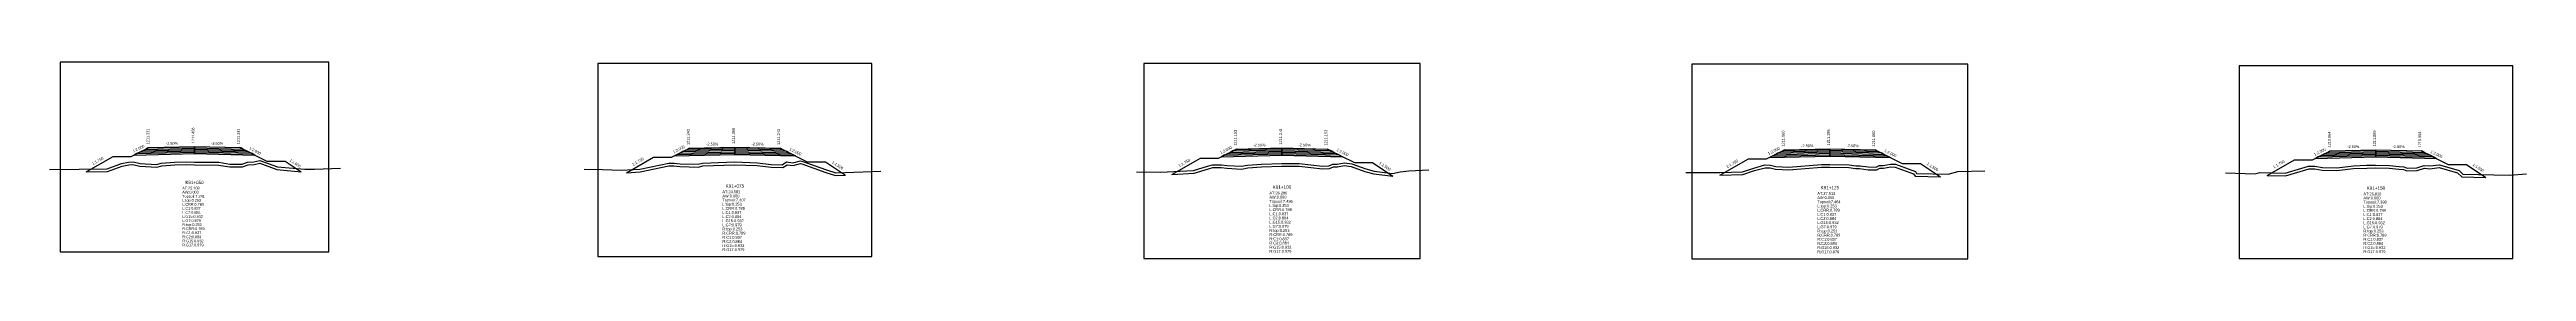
# Model space of a CAD drawing. Extents: x -7 to 78429, y 1189 to 1262.
# Drawn here: x 13204.3 to 13478, y 1199 to 1220.8 of the extents above; entities that cross this region are included whole.
import ezdxf
from ezdxf.enums import TextEntityAlignment as Align

# ---------------------------------------------------------------- set-up
doc = ezdxf.new("R2010")
doc.units = 0

msp = doc.modelspace()

# ---------------------------------------------------------------- linework, layer by layer
at = {"layer": 'A4_BORDER', "color": 7}
for points in [[(13205.491, 1199.778), (13235.191, 1199.778), (13235.191, 1220.778), (13205.491, 1220.778), (13205.491, 1199.778)], [(13264.911, 1199.234), (13295.183, 1199.234), (13295.183, 1220.639), (13264.911, 1220.639), (13264.911, 1199.234)], [(13325.23, 1199.043), (13355.768, 1199.043), (13355.768, 1220.635), (13325.23, 1220.635), (13325.23, 1199.043)], [(13385.798, 1199), (13416.277, 1199), (13416.277, 1220.55), (13385.798, 1220.55), (13385.798, 1199)], [(13446.256, 1199.013), (13476.488, 1199.013), (13476.488, 1220.389), (13446.256, 1220.389), (13446.256, 1199.013)]]:
    msp.add_lwpolyline(points, dxfattribs=at)
at = {"layer": 'CLEAR_GROUND', "color": 8}
for points in [[(13208.362, 1208.628), (13210.733, 1208.664), (13212.357, 1209.251), (13213.078, 1209.419), (13213.545, 1209.446), (13214.302, 1209.25), (13216.181, 1209.157), (13216.723, 1209.283), (13218.167, 1209.413), (13219.466, 1209.453), (13220.33, 1209.419), (13222.998, 1209.389), (13224.236, 1209.2), (13225.653, 1209.193), (13226.261, 1209.417), (13226.926, 1209.432), (13227.551, 1209.584), (13229.442, 1208.883), (13232.115, 1208.649)], [(13268.062, 1208.537), (13269.582, 1208.618), (13272.764, 1209.31), (13273.308, 1209.301), (13273.984, 1209.215), (13276.032, 1209.164), (13276.507, 1209.289), (13280.022, 1209.424), (13282.511, 1209.348), (13284.042, 1209.14), (13285.352, 1209.104), (13285.837, 1209.416), (13286.478, 1209.342), (13287.288, 1209.553), (13287.465, 1209.508), (13290.087, 1208.562), (13291.18, 1208.208), (13292.28, 1208.254)], [(13328.334, 1208.345), (13330.78, 1208.468), (13332.368, 1208.978), (13332.868, 1209.106), (13333.788, 1209.125), (13334.407, 1209.028), (13336.038, 1208.942), (13336.731, 1209.061), (13338.248, 1209.185), (13340.491, 1209.269), (13342.395, 1209.26), (13344.971, 1208.975), (13345.759, 1208.988), (13346.192, 1209.191), (13346.642, 1209.189), (13347.425, 1209.326), (13348.159, 1209.218), (13349.661, 1208.678), (13350.643, 1208.407), (13352.734, 1208.135), (13352.765, 1208.143)], [(13388.872, 1208.251), (13388.883, 1208.251), (13391.439, 1208.321), (13392.716, 1208.767), (13393.889, 1209.092), (13394.451, 1209.084), (13395.031, 1208.935), (13396.489, 1208.846), (13400.11, 1209.137), (13401.034, 1209.142), (13403.138, 1209.121), (13403.878, 1209), (13404.328, 1209.007), (13405.258, 1208.869), (13406.231, 1208.859), (13406.553, 1209.025), (13406.948, 1209.043), (13407.77, 1209.17), (13408.248, 1209.165), (13410.284, 1208.406), (13410.448, 1208.146), (13413.255, 1208.082)], [(13449.351, 1208.238), (13451.369, 1208.201), (13453.981, 1208.957), (13454.61, 1208.954), (13455.446, 1208.824), (13457.069, 1208.787), (13458.912, 1208.989), (13460.354, 1209.054), (13461.343, 1209.059), (13462.854, 1209.052), (13463.923, 1208.912), (13464.415, 1208.877), (13464.789, 1208.752), (13465.941, 1208.788), (13466.728, 1209.034), (13467.321, 1208.981), (13468.371, 1209.112), (13470.399, 1208.522), (13470.861, 1208.07), (13473.536, 1208.021)]]:
    msp.add_lwpolyline(points, dxfattribs=at)
at = {"layer": 'DESIGN_ROAD_TRIMMED', "color": 1}
for points in [[(13208.362, 1208.628), (13211.341, 1210.331), (13213.341, 1210.331), (13215.341, 1211.331), (13215.341, 1211.331), (13215.236, 1211.278), (13215.236, 1211.278), (13214.92, 1211.12), (13214.92, 1211.12), (13214.605, 1210.963), (13214.605, 1210.963), (13214.289, 1210.805), (13214.289, 1210.805), (13213.973, 1210.647), (13213.973, 1210.647), (13213.657, 1210.489), (13220.341, 1210.656), (13220.341, 1210.806), (13220.341, 1210.806), (13220.341, 1210.956), (13220.341, 1210.956), (13220.341, 1211.106), (13220.341, 1211.106), (13220.341, 1211.256), (13220.341, 1211.256), (13220.341, 1211.406), (13220.341, 1211.406), (13220.341, 1211.456), (13220.341, 1211.456), (13220.341, 1211.456), (13220.341, 1211.456), (13220.341, 1211.456), (13220.341, 1211.406), (13220.341, 1211.406), (13220.341, 1211.256), (13220.341, 1211.256), (13220.341, 1211.106), (13220.341, 1211.106), (13220.341, 1210.956), (13220.341, 1210.956), (13220.341, 1210.806), (13220.341, 1210.806), (13220.341, 1210.656), (13227.026, 1210.489), (13226.71, 1210.647), (13226.71, 1210.647), (13226.394, 1210.805), (13226.394, 1210.805), (13226.078, 1210.963), (13226.078, 1210.963), (13225.762, 1211.12), (13225.762, 1211.12), (13225.447, 1211.278), (13225.447, 1211.278), (13225.341, 1211.331), (13225.341, 1211.331), (13228.341, 1209.831), (13230.341, 1209.831), (13232.115, 1208.649)], [(13268.062, 1208.537), (13271.047, 1210.243), (13273.047, 1210.243), (13275.047, 1211.243), (13275.047, 1211.243), (13274.942, 1211.19), (13274.942, 1211.19), (13274.626, 1211.032), (13274.626, 1211.032), (13274.31, 1210.875), (13274.31, 1210.875), (13273.994, 1210.717), (13273.994, 1210.717), (13273.679, 1210.559), (13273.679, 1210.559), (13273.363, 1210.401), (13280.047, 1210.568), (13280.047, 1210.718), (13280.047, 1210.718), (13280.047, 1210.868), (13280.047, 1210.868), (13280.047, 1211.018), (13280.047, 1211.018), (13280.047, 1211.168), (13280.047, 1211.168), (13280.047, 1211.318), (13280.047, 1211.318), (13280.047, 1211.368), (13280.047, 1211.368), (13280.047, 1211.368), (13280.047, 1211.368), (13280.047, 1211.368), (13280.047, 1211.318), (13280.047, 1211.318), (13280.047, 1211.168), (13280.047, 1211.168), (13280.047, 1211.018), (13280.047, 1211.018), (13280.047, 1210.868), (13280.047, 1210.868), (13280.047, 1210.718), (13280.047, 1210.718), (13280.047, 1210.568), (13286.731, 1210.401), (13286.415, 1210.559), (13286.415, 1210.559), (13286.1, 1210.717), (13286.1, 1210.717), (13285.784, 1210.875), (13285.784, 1210.875), (13285.468, 1211.032), (13285.468, 1211.032), (13285.152, 1211.19), (13285.152, 1211.19), (13285.047, 1211.243), (13285.047, 1211.243), (13288.047, 1209.743), (13290.047, 1209.743), (13292.28, 1208.254)], [(13328.334, 1208.345), (13331.499, 1210.153), (13333.499, 1210.153), (13335.499, 1211.153), (13335.499, 1211.153), (13335.394, 1211.1), (13335.394, 1211.1), (13335.078, 1210.942), (13335.078, 1210.942), (13334.762, 1210.785), (13334.762, 1210.785), (13334.446, 1210.627), (13334.446, 1210.627), (13334.131, 1210.469), (13334.131, 1210.469), (13333.815, 1210.311), (13340.499, 1210.478), (13340.499, 1210.628), (13340.499, 1210.628), (13340.499, 1210.778), (13340.499, 1210.778), (13340.499, 1210.928), (13340.499, 1210.928), (13340.499, 1211.078), (13340.499, 1211.078), (13340.499, 1211.228), (13340.499, 1211.228), (13340.499, 1211.278), (13340.499, 1211.278), (13340.499, 1211.278), (13340.499, 1211.278), (13340.499, 1211.278), (13340.499, 1211.228), (13340.499, 1211.228), (13340.499, 1211.078), (13340.499, 1211.078), (13340.499, 1210.928), (13340.499, 1210.928), (13340.499, 1210.778), (13340.499, 1210.778), (13340.499, 1210.628), (13340.499, 1210.628), (13340.499, 1210.478), (13347.183, 1210.311), (13346.867, 1210.469), (13346.867, 1210.469), (13346.552, 1210.627), (13346.552, 1210.627), (13346.236, 1210.785), (13346.236, 1210.785), (13345.92, 1210.942), (13345.92, 1210.942), (13345.604, 1211.1), (13345.604, 1211.1), (13345.499, 1211.153), (13345.499, 1211.153), (13348.499, 1209.653), (13350.499, 1209.653), (13352.765, 1208.143)], [(13388.872, 1208.251), (13392.038, 1210.06), (13394.038, 1210.06), (13396.038, 1211.06), (13396.038, 1211.06), (13395.933, 1211.007), (13395.933, 1211.007), (13395.617, 1210.849), (13395.617, 1210.849), (13395.301, 1210.692), (13395.301, 1210.692), (13394.985, 1210.534), (13394.985, 1210.534), (13394.669, 1210.376), (13394.669, 1210.376), (13394.354, 1210.218), (13401.038, 1210.385), (13401.038, 1210.535), (13401.038, 1210.535), (13401.038, 1210.685), (13401.038, 1210.685), (13401.038, 1210.835), (13401.038, 1210.835), (13401.038, 1210.985), (13401.038, 1210.985), (13401.038, 1211.135), (13401.038, 1211.135), (13401.038, 1211.185), (13401.038, 1211.185), (13401.038, 1211.185), (13401.038, 1211.185), (13401.038, 1211.185), (13401.038, 1211.135), (13401.038, 1211.135), (13401.038, 1210.985), (13401.038, 1210.985), (13401.038, 1210.835), (13401.038, 1210.835), (13401.038, 1210.685), (13401.038, 1210.685), (13401.038, 1210.535), (13401.038, 1210.535), (13401.038, 1210.385), (13407.722, 1210.218), (13407.406, 1210.376), (13407.406, 1210.376), (13407.09, 1210.534), (13407.09, 1210.534), (13406.775, 1210.692), (13406.775, 1210.692), (13406.459, 1210.849), (13406.459, 1210.849), (13406.143, 1211.007), (13406.143, 1211.007), (13406.038, 1211.06), (13406.038, 1211.06), (13409.038, 1209.56), (13411.038, 1209.56), (13413.255, 1208.082)], [(13449.351, 1208.238), (13452.372, 1209.964), (13454.372, 1209.964), (13456.372, 1210.964), (13456.372, 1210.964), (13456.267, 1210.911), (13456.267, 1210.911), (13455.951, 1210.753), (13455.951, 1210.753), (13455.635, 1210.596), (13455.635, 1210.596), (13455.319, 1210.438), (13455.319, 1210.438), (13455.004, 1210.28), (13455.004, 1210.28), (13454.688, 1210.122), (13461.372, 1210.289), (13461.372, 1210.439), (13461.372, 1210.439), (13461.372, 1210.589), (13461.372, 1210.589), (13461.372, 1210.739), (13461.372, 1210.739), (13461.372, 1210.889), (13461.372, 1210.889), (13461.372, 1211.039), (13461.372, 1211.039), (13461.372, 1211.089), (13461.372, 1211.089), (13461.372, 1211.089), (13461.372, 1211.089), (13461.372, 1211.089), (13461.372, 1211.039), (13461.372, 1211.039), (13461.372, 1210.889), (13461.372, 1210.889), (13461.372, 1210.739), (13461.372, 1210.739), (13461.372, 1210.589), (13461.372, 1210.589), (13461.372, 1210.439), (13461.372, 1210.439), (13461.372, 1210.289), (13468.056, 1210.122), (13467.74, 1210.28), (13467.74, 1210.28), (13467.425, 1210.438), (13467.425, 1210.438), (13467.109, 1210.596), (13467.109, 1210.596), (13466.793, 1210.753), (13466.793, 1210.753), (13466.477, 1210.911), (13466.477, 1210.911), (13466.372, 1210.964), (13466.372, 1210.964), (13469.372, 1209.464), (13471.372, 1209.464), (13473.536, 1208.021)]]:
    msp.add_lwpolyline(points, dxfattribs=at)
at = {"layer": 'FINISHED_ROAD', "color": 2}
for points in [[(13211.341, 1210.331), (13213.341, 1210.331), (13215.341, 1211.331), (13215.341, 1211.331), (13220.341, 1211.456), (13225.341, 1211.331), (13225.341, 1211.331), (13228.341, 1209.831), (13230.341, 1209.831)], [(13271.047, 1210.243), (13273.047, 1210.243), (13275.047, 1211.243), (13275.047, 1211.243), (13280.047, 1211.368), (13285.047, 1211.243), (13285.047, 1211.243), (13288.047, 1209.743), (13290.047, 1209.743)], [(13331.499, 1210.153), (13333.499, 1210.153), (13335.499, 1211.153), (13335.499, 1211.153), (13340.499, 1211.278), (13345.499, 1211.153), (13345.499, 1211.153), (13348.499, 1209.653), (13350.499, 1209.653)], [(13392.038, 1210.06), (13394.038, 1210.06), (13396.038, 1211.06), (13396.038, 1211.06), (13401.038, 1211.185), (13406.038, 1211.06), (13406.038, 1211.06), (13409.038, 1209.56), (13411.038, 1209.56)], [(13452.372, 1209.964), (13454.372, 1209.964), (13456.372, 1210.964), (13456.372, 1210.964), (13461.372, 1211.089), (13466.372, 1210.964), (13466.372, 1210.964), (13469.372, 1209.464), (13471.372, 1209.464)]]:
    msp.add_lwpolyline(points, dxfattribs=at)
at = {"layer": 'LAYER_0', "color": 4}
for points in [[(13215.341, 1211.331), (13215.236, 1211.278), (13220.341, 1211.406), (13220.341, 1211.456)], [(13275.047, 1211.243), (13274.942, 1211.19), (13280.047, 1211.318), (13280.047, 1211.368)], [(13335.499, 1211.153), (13335.394, 1211.1), (13340.499, 1211.228), (13340.499, 1211.278)], [(13396.038, 1211.06), (13395.933, 1211.007), (13401.038, 1211.135), (13401.038, 1211.185)], [(13456.372, 1210.964), (13456.267, 1210.911), (13461.372, 1211.039), (13461.372, 1211.089)]]:
    msp.add_lwpolyline(points, dxfattribs=at)
at = {"layer": 'LAYER_1', "color": 4}
for points in [[(13215.236, 1211.278), (13214.92, 1211.12), (13220.341, 1211.256), (13220.341, 1211.406)], [(13274.942, 1211.19), (13274.626, 1211.032), (13280.047, 1211.168), (13280.047, 1211.318)], [(13335.394, 1211.1), (13335.078, 1210.942), (13340.499, 1211.078), (13340.499, 1211.228)], [(13395.933, 1211.007), (13395.617, 1210.849), (13401.038, 1210.985), (13401.038, 1211.135)], [(13456.267, 1210.911), (13455.951, 1210.753), (13461.372, 1210.889), (13461.372, 1211.039)]]:
    msp.add_lwpolyline(points, dxfattribs=at)
at = {"layer": 'LAYER_10', "color": 6}
for points in [[(13226.394, 1210.805), (13226.71, 1210.647), (13220.341, 1210.806), (13220.341, 1210.956)], [(13286.1, 1210.717), (13286.415, 1210.559), (13280.047, 1210.718), (13280.047, 1210.868)], [(13346.552, 1210.627), (13346.867, 1210.469), (13340.499, 1210.628), (13340.499, 1210.778)], [(13407.09, 1210.534), (13407.406, 1210.376), (13401.038, 1210.535), (13401.038, 1210.685)], [(13467.425, 1210.438), (13467.74, 1210.28), (13461.372, 1210.439), (13461.372, 1210.589)]]:
    msp.add_lwpolyline(points, dxfattribs=at)
at = {"layer": 'LAYER_11', "color": 6}
for points in [[(13226.71, 1210.647), (13227.026, 1210.489), (13220.341, 1210.656), (13220.341, 1210.806)], [(13286.415, 1210.559), (13286.731, 1210.401), (13280.047, 1210.568), (13280.047, 1210.718)], [(13346.867, 1210.469), (13347.183, 1210.311), (13340.499, 1210.478), (13340.499, 1210.628)], [(13407.406, 1210.376), (13407.722, 1210.218), (13401.038, 1210.385), (13401.038, 1210.535)], [(13467.74, 1210.28), (13468.056, 1210.122), (13461.372, 1210.289), (13461.372, 1210.439)]]:
    msp.add_lwpolyline(points, dxfattribs=at)
at = {"layer": 'LAYER_2', "color": 4}
for points in [[(13214.92, 1211.12), (13214.605, 1210.963), (13220.341, 1211.106), (13220.341, 1211.256)], [(13274.626, 1211.032), (13274.31, 1210.875), (13280.047, 1211.018), (13280.047, 1211.168)], [(13335.078, 1210.942), (13334.762, 1210.785), (13340.499, 1210.928), (13340.499, 1211.078)], [(13395.617, 1210.849), (13395.301, 1210.692), (13401.038, 1210.835), (13401.038, 1210.985)], [(13455.951, 1210.753), (13455.635, 1210.596), (13461.372, 1210.739), (13461.372, 1210.889)]]:
    msp.add_lwpolyline(points, dxfattribs=at)
at = {"layer": 'LAYER_3', "color": 4}
for points in [[(13214.605, 1210.963), (13214.289, 1210.805), (13220.341, 1210.956), (13220.341, 1211.106)], [(13274.31, 1210.875), (13273.994, 1210.717), (13280.047, 1210.868), (13280.047, 1211.018)], [(13334.762, 1210.785), (13334.446, 1210.627), (13340.499, 1210.778), (13340.499, 1210.928)], [(13395.301, 1210.692), (13394.985, 1210.534), (13401.038, 1210.685), (13401.038, 1210.835)], [(13455.635, 1210.596), (13455.319, 1210.438), (13461.372, 1210.589), (13461.372, 1210.739)]]:
    msp.add_lwpolyline(points, dxfattribs=at)
at = {"layer": 'LAYER_4', "color": 4}
for points in [[(13214.289, 1210.805), (13213.973, 1210.647), (13220.341, 1210.806), (13220.341, 1210.956)], [(13273.994, 1210.717), (13273.679, 1210.559), (13280.047, 1210.718), (13280.047, 1210.868)], [(13334.446, 1210.627), (13334.131, 1210.469), (13340.499, 1210.628), (13340.499, 1210.778)], [(13394.985, 1210.534), (13394.669, 1210.376), (13401.038, 1210.535), (13401.038, 1210.685)], [(13455.319, 1210.438), (13455.004, 1210.28), (13461.372, 1210.439), (13461.372, 1210.589)]]:
    msp.add_lwpolyline(points, dxfattribs=at)
at = {"layer": 'LAYER_5', "color": 4}
for points in [[(13213.973, 1210.647), (13213.657, 1210.489), (13220.341, 1210.656), (13220.341, 1210.806)], [(13273.679, 1210.559), (13273.363, 1210.401), (13280.047, 1210.568), (13280.047, 1210.718)], [(13334.131, 1210.469), (13333.815, 1210.311), (13340.499, 1210.478), (13340.499, 1210.628)], [(13394.669, 1210.376), (13394.354, 1210.218), (13401.038, 1210.385), (13401.038, 1210.535)], [(13455.004, 1210.28), (13454.688, 1210.122), (13461.372, 1210.289), (13461.372, 1210.439)]]:
    msp.add_lwpolyline(points, dxfattribs=at)
at = {"layer": 'LAYER_6', "color": 6}
for points in [[(13225.341, 1211.331), (13225.447, 1211.278), (13220.341, 1211.406), (13220.341, 1211.456)], [(13285.047, 1211.243), (13285.152, 1211.19), (13280.047, 1211.318), (13280.047, 1211.368)], [(13345.499, 1211.153), (13345.604, 1211.1), (13340.499, 1211.228), (13340.499, 1211.278)], [(13406.038, 1211.06), (13406.143, 1211.007), (13401.038, 1211.135), (13401.038, 1211.185)], [(13466.372, 1210.964), (13466.477, 1210.911), (13461.372, 1211.039), (13461.372, 1211.089)]]:
    msp.add_lwpolyline(points, dxfattribs=at)
at = {"layer": 'LAYER_7', "color": 6}
for points in [[(13225.447, 1211.278), (13225.762, 1211.12), (13220.341, 1211.256), (13220.341, 1211.406)], [(13285.152, 1211.19), (13285.468, 1211.032), (13280.047, 1211.168), (13280.047, 1211.318)], [(13345.604, 1211.1), (13345.92, 1210.942), (13340.499, 1211.078), (13340.499, 1211.228)], [(13406.143, 1211.007), (13406.459, 1210.849), (13401.038, 1210.985), (13401.038, 1211.135)], [(13466.477, 1210.911), (13466.793, 1210.753), (13461.372, 1210.889), (13461.372, 1211.039)]]:
    msp.add_lwpolyline(points, dxfattribs=at)
at = {"layer": 'LAYER_8', "color": 6}
for points in [[(13225.762, 1211.12), (13226.078, 1210.963), (13220.341, 1211.106), (13220.341, 1211.256)], [(13285.468, 1211.032), (13285.784, 1210.875), (13280.047, 1211.018), (13280.047, 1211.168)], [(13345.92, 1210.942), (13346.236, 1210.785), (13340.499, 1210.928), (13340.499, 1211.078)], [(13406.459, 1210.849), (13406.775, 1210.692), (13401.038, 1210.835), (13401.038, 1210.985)], [(13466.793, 1210.753), (13467.109, 1210.596), (13461.372, 1210.739), (13461.372, 1210.889)]]:
    msp.add_lwpolyline(points, dxfattribs=at)
at = {"layer": 'LAYER_9', "color": 6}
for points in [[(13226.078, 1210.963), (13226.394, 1210.805), (13220.341, 1210.956), (13220.341, 1211.106)], [(13285.784, 1210.875), (13286.1, 1210.717), (13280.047, 1210.868), (13280.047, 1211.018)], [(13346.236, 1210.785), (13346.552, 1210.627), (13340.499, 1210.778), (13340.499, 1210.928)], [(13406.775, 1210.692), (13407.09, 1210.534), (13401.038, 1210.685), (13401.038, 1210.835)], [(13467.109, 1210.596), (13467.425, 1210.438), (13461.372, 1210.589), (13461.372, 1210.739)]]:
    msp.add_lwpolyline(points, dxfattribs=at)
at = {"layer": 'NATURAL_GROUND', "color": 3}
for points in [[(13204.324, 1208.895), (13207.604, 1208.917), (13210.678, 1208.963), (13212.271, 1209.539), (13213.035, 1209.717), (13213.574, 1209.748), (13214.347, 1209.548), (13216.154, 1209.459), (13216.675, 1209.58), (13218.149, 1209.713), (13219.467, 1209.753), (13220.337, 1209.719), (13223.022, 1209.689), (13224.259, 1209.5), (13225.6, 1209.493), (13226.204, 1209.716), (13226.886, 1209.731), (13227.569, 1209.897), (13229.508, 1209.178), (13232.526, 1208.914), (13233.591, 1208.939), (13236.463, 1209.029)], [(13263.395, 1208.939), (13265.432, 1208.902), (13267.467, 1208.806), (13269.542, 1208.916), (13272.734, 1209.611), (13273.33, 1209.601), (13274.007, 1209.515), (13275.997, 1209.465), (13276.462, 1209.588), (13280.021, 1209.724), (13282.536, 1209.647), (13284.066, 1209.439), (13285.268, 1209.406), (13285.765, 1209.726), (13286.457, 1209.646), (13287.287, 1209.863), (13287.553, 1209.795), (13290.184, 1208.846), (13291.221, 1208.51), (13296.174, 1208.719)], [(13324.408, 1208.647), (13327.07, 1208.581), (13330.726, 1208.766), (13332.285, 1209.266), (13332.827, 1209.405), (13333.808, 1209.425), (13334.438, 1209.327), (13336.02, 1209.243), (13336.693, 1209.359), (13338.23, 1209.485), (13340.486, 1209.569), (13342.412, 1209.56), (13344.985, 1209.275), (13345.69, 1209.287), (13346.126, 1209.491), (13346.616, 1209.489), (13347.421, 1209.63), (13348.232, 1209.51), (13349.752, 1208.964), (13350.702, 1208.702), (13352.717, 1208.44), (13353.56, 1208.649), (13354.524, 1208.743), (13356.718, 1208.854)], [(13385.137, 1208.572), (13388.88, 1208.551), (13391.384, 1208.62), (13392.627, 1209.053), (13393.851, 1209.393), (13394.491, 1209.383), (13395.078, 1209.233), (13396.486, 1209.147), (13400.097, 1209.437), (13401.035, 1209.442), (13403.164, 1209.421), (13403.9, 1209.3), (13404.348, 1209.307), (13405.282, 1209.169), (13406.16, 1209.16), (13406.474, 1209.322), (13406.919, 1209.342), (13407.749, 1209.47), (13408.304, 1209.465), (13410.484, 1208.652), (13410.616, 1208.442), (13414.127, 1208.362), (13415.182, 1208.668), (13418.179, 1208.746)], [(13444.761, 1208.529), (13448.03, 1208.426), (13448.56, 1208.552), (13451.329, 1208.502), (13453.939, 1209.257), (13454.634, 1209.254), (13455.473, 1209.123), (13457.056, 1209.087), (13458.889, 1209.288), (13460.347, 1209.354), (13461.343, 1209.359), (13462.874, 1209.352), (13463.953, 1209.211), (13464.474, 1209.174), (13464.833, 1209.054), (13465.891, 1209.087), (13466.695, 1209.338), (13467.316, 1209.283), (13468.395, 1209.417), (13470.555, 1208.789), (13470.986, 1208.368), (13476.138, 1208.274), (13478.008, 1208.414)]]:
    msp.add_lwpolyline(points, dxfattribs=at)
at = {"layer": 'STRUCTURE_LEFT', "color": 4}
for points in [[(13215.341, 1211.331), (13215.236, 1211.278), (13215.236, 1211.278), (13214.92, 1211.12), (13214.92, 1211.12), (13214.605, 1210.963), (13214.605, 1210.963), (13214.289, 1210.805), (13214.289, 1210.805), (13213.973, 1210.647), (13213.973, 1210.647), (13213.657, 1210.489), (13220.341, 1210.656), (13220.341, 1210.806), (13220.341, 1210.806), (13220.341, 1210.956), (13220.341, 1210.956), (13220.341, 1211.106), (13220.341, 1211.106), (13220.341, 1211.256), (13220.341, 1211.256), (13220.341, 1211.406), (13220.341, 1211.406), (13220.341, 1211.456), (13220.341, 1211.456)], [(13275.047, 1211.243), (13274.942, 1211.19), (13274.942, 1211.19), (13274.626, 1211.032), (13274.626, 1211.032), (13274.31, 1210.875), (13274.31, 1210.875), (13273.994, 1210.717), (13273.994, 1210.717), (13273.679, 1210.559), (13273.679, 1210.559), (13273.363, 1210.401), (13280.047, 1210.568), (13280.047, 1210.718), (13280.047, 1210.718), (13280.047, 1210.868), (13280.047, 1210.868), (13280.047, 1211.018), (13280.047, 1211.018), (13280.047, 1211.168), (13280.047, 1211.168), (13280.047, 1211.318), (13280.047, 1211.318), (13280.047, 1211.368), (13280.047, 1211.368)], [(13335.499, 1211.153), (13335.394, 1211.1), (13335.394, 1211.1), (13335.078, 1210.942), (13335.078, 1210.942), (13334.762, 1210.785), (13334.762, 1210.785), (13334.446, 1210.627), (13334.446, 1210.627), (13334.131, 1210.469), (13334.131, 1210.469), (13333.815, 1210.311), (13340.499, 1210.478), (13340.499, 1210.628), (13340.499, 1210.628), (13340.499, 1210.778), (13340.499, 1210.778), (13340.499, 1210.928), (13340.499, 1210.928), (13340.499, 1211.078), (13340.499, 1211.078), (13340.499, 1211.228), (13340.499, 1211.228), (13340.499, 1211.278), (13340.499, 1211.278)], [(13396.038, 1211.06), (13395.933, 1211.007), (13395.933, 1211.007), (13395.617, 1210.849), (13395.617, 1210.849), (13395.301, 1210.692), (13395.301, 1210.692), (13394.985, 1210.534), (13394.985, 1210.534), (13394.669, 1210.376), (13394.669, 1210.376), (13394.354, 1210.218), (13401.038, 1210.385), (13401.038, 1210.535), (13401.038, 1210.535), (13401.038, 1210.685), (13401.038, 1210.685), (13401.038, 1210.835), (13401.038, 1210.835), (13401.038, 1210.985), (13401.038, 1210.985), (13401.038, 1211.135), (13401.038, 1211.135), (13401.038, 1211.185), (13401.038, 1211.185)], [(13456.372, 1210.964), (13456.267, 1210.911), (13456.267, 1210.911), (13455.951, 1210.753), (13455.951, 1210.753), (13455.635, 1210.596), (13455.635, 1210.596), (13455.319, 1210.438), (13455.319, 1210.438), (13455.004, 1210.28), (13455.004, 1210.28), (13454.688, 1210.122), (13461.372, 1210.289), (13461.372, 1210.439), (13461.372, 1210.439), (13461.372, 1210.589), (13461.372, 1210.589), (13461.372, 1210.739), (13461.372, 1210.739), (13461.372, 1210.889), (13461.372, 1210.889), (13461.372, 1211.039), (13461.372, 1211.039), (13461.372, 1211.089), (13461.372, 1211.089)]]:
    msp.add_lwpolyline(points, dxfattribs=at)
at = {"layer": 'STRUCTURE_RIGHT', "color": 6}
for points in [[(13220.341, 1211.456), (13220.341, 1211.456), (13220.341, 1211.406), (13220.341, 1211.406), (13220.341, 1211.256), (13220.341, 1211.256), (13220.341, 1211.106), (13220.341, 1211.106), (13220.341, 1210.956), (13220.341, 1210.956), (13220.341, 1210.806), (13220.341, 1210.806), (13220.341, 1210.656), (13227.026, 1210.489), (13226.71, 1210.647), (13226.71, 1210.647), (13226.394, 1210.805), (13226.394, 1210.805), (13226.078, 1210.963), (13226.078, 1210.963), (13225.762, 1211.12), (13225.762, 1211.12), (13225.447, 1211.278), (13225.447, 1211.278), (13225.341, 1211.331)], [(13280.047, 1211.368), (13280.047, 1211.368), (13280.047, 1211.318), (13280.047, 1211.318), (13280.047, 1211.168), (13280.047, 1211.168), (13280.047, 1211.018), (13280.047, 1211.018), (13280.047, 1210.868), (13280.047, 1210.868), (13280.047, 1210.718), (13280.047, 1210.718), (13280.047, 1210.568), (13286.731, 1210.401), (13286.415, 1210.559), (13286.415, 1210.559), (13286.1, 1210.717), (13286.1, 1210.717), (13285.784, 1210.875), (13285.784, 1210.875), (13285.468, 1211.032), (13285.468, 1211.032), (13285.152, 1211.19), (13285.152, 1211.19), (13285.047, 1211.243)], [(13340.499, 1211.278), (13340.499, 1211.278), (13340.499, 1211.228), (13340.499, 1211.228), (13340.499, 1211.078), (13340.499, 1211.078), (13340.499, 1210.928), (13340.499, 1210.928), (13340.499, 1210.778), (13340.499, 1210.778), (13340.499, 1210.628), (13340.499, 1210.628), (13340.499, 1210.478), (13347.183, 1210.311), (13346.867, 1210.469), (13346.867, 1210.469), (13346.552, 1210.627), (13346.552, 1210.627), (13346.236, 1210.785), (13346.236, 1210.785), (13345.92, 1210.942), (13345.92, 1210.942), (13345.604, 1211.1), (13345.604, 1211.1), (13345.499, 1211.153)], [(13401.038, 1211.185), (13401.038, 1211.185), (13401.038, 1211.135), (13401.038, 1211.135), (13401.038, 1210.985), (13401.038, 1210.985), (13401.038, 1210.835), (13401.038, 1210.835), (13401.038, 1210.685), (13401.038, 1210.685), (13401.038, 1210.535), (13401.038, 1210.535), (13401.038, 1210.385), (13407.722, 1210.218), (13407.406, 1210.376), (13407.406, 1210.376), (13407.09, 1210.534), (13407.09, 1210.534), (13406.775, 1210.692), (13406.775, 1210.692), (13406.459, 1210.849), (13406.459, 1210.849), (13406.143, 1211.007), (13406.143, 1211.007), (13406.038, 1211.06)], [(13461.372, 1211.089), (13461.372, 1211.089), (13461.372, 1211.039), (13461.372, 1211.039), (13461.372, 1210.889), (13461.372, 1210.889), (13461.372, 1210.739), (13461.372, 1210.739), (13461.372, 1210.589), (13461.372, 1210.589), (13461.372, 1210.439), (13461.372, 1210.439), (13461.372, 1210.289), (13468.056, 1210.122), (13467.74, 1210.28), (13467.74, 1210.28), (13467.425, 1210.438), (13467.425, 1210.438), (13467.109, 1210.596), (13467.109, 1210.596), (13466.793, 1210.753), (13466.793, 1210.753), (13466.477, 1210.911), (13466.477, 1210.911), (13466.372, 1210.964)]]:
    msp.add_lwpolyline(points, dxfattribs=at)

# ---------------------------------------------------------------- texts
at = {"layer": 'INFO_TEXT'}
for s, height, p in [('AT:25.108', 0.3, (13218.991, 1206.678)), ('AW:0.000', 0.3, (13218.991, 1206.228)), ('Topsoil:7.241', 0.3, (13218.991, 1205.778)), ('L:top:0.253', 0.3, (13218.991, 1205.328)), ('L:CRR:0.789', 0.3, (13218.991, 1204.878)), ('L:C1:0.837', 0.3, (13218.991, 1204.428)), ('L:C2:0.884', 0.3, (13218.991, 1203.978)), ('AT:24.581', 0.31, (13278.671, 1206.267)), ('AW:0.000', 0.31, (13278.671, 1205.808)), ('Topsoil:7.407', 0.31, (13278.671, 1205.349)), ('L:top:0.253', 0.31, (13278.671, 1204.891)), ('L:CRR:0.789', 0.31, (13278.671, 1204.432)), ('L:C1:0.837', 0.31, (13278.671, 1203.973)), ('AT:26.296', 0.31, (13339.111, 1206.138)), ('AW:0.000', 0.31, (13339.111, 1205.675)), ('Topsoil:7.436', 0.31, (13339.111, 1205.212)), ('L:top:0.253', 0.31, (13339.111, 1204.75)), ('L:CRR:0.789', 0.31, (13339.111, 1204.287)), ('AT:27.513', 0.31, (13399.652, 1206.081)), ('AW:0.000', 0.31, (13399.652, 1205.619)), ('Topsoil:7.464', 0.31, (13399.652, 1205.157)), ('L:top:0.253', 0.31, (13399.652, 1204.695)), ('L:CRR:0.789', 0.31, (13399.652, 1204.233)), ('AT:26.910', 0.31, (13459.998, 1206.037)), ('AW:0.000', 0.31, (13459.998, 1205.579)), ('Topsoil:7.398', 0.31, (13459.998, 1205.12)), ('L:top:0.253', 0.31, (13459.998, 1204.662)), ('L:CRR:0.789', 0.31, (13459.998, 1204.204)), ('L:G15:0.932', 0.3, (13218.991, 1203.528)), ('L:G7:0.979', 0.3, (13218.991, 1203.078)), ('R:top:0.253', 0.3, (13218.991, 1202.628)), ('R:CRR:0.789', 0.3, (13218.991, 1202.178)), ('R:C1:0.837', 0.3, (13218.991, 1201.728)), ('R:C2:0.884', 0.3, (13218.991, 1201.278)), ('L:C2:0.884', 0.31, (13278.671, 1203.515)), ('L:G15:0.932', 0.31, (13278.671, 1203.056)), ('L:G7:0.979', 0.31, (13278.671, 1202.597)), ('R:top:0.253', 0.31, (13278.671, 1202.139)), ('R:CRR:0.789', 0.31, (13278.671, 1201.68)), ('R:C1:0.837', 0.31, (13278.671, 1201.221)), ('L:C1:0.837', 0.31, (13339.111, 1203.824)), ('L:C2:0.884', 0.31, (13339.111, 1203.362)), ('L:G15:0.932', 0.31, (13339.111, 1202.899)), ('L:G7:0.979', 0.31, (13339.111, 1202.436)), ('R:top:0.253', 0.31, (13339.111, 1201.973)), ('R:CRR:0.789', 0.31, (13339.111, 1201.511)), ('L:C1:0.837', 0.31, (13399.652, 1203.772)), ('L:C2:0.884', 0.31, (13399.652, 1203.31)), ('L:G15:0.932', 0.31, (13399.652, 1202.848)), ('L:G7:0.979', 0.31, (13399.652, 1202.386)), ('R:top:0.253', 0.31, (13399.652, 1201.924)), ('R:CRR:0.789', 0.31, (13399.652, 1201.463)), ('L:C1:0.837', 0.31, (13459.998, 1203.746)), ('L:C2:0.884', 0.31, (13459.998, 1203.288)), ('L:G15:0.932', 0.31, (13459.998, 1202.83)), ('L:G7:0.979', 0.31, (13459.998, 1202.372)), ('R:top:0.253', 0.31, (13459.998, 1201.914)), ('R:CRR:0.789', 0.31, (13459.998, 1201.456)), ('R:G15:0.932', 0.3, (13218.991, 1200.828)), ('R:G17:0.979', 0.3, (13218.991, 1200.378)), ('R:C2:0.884', 0.31, (13278.671, 1200.763)), ('R:G15:0.932', 0.31, (13278.671, 1200.304)), ('R:G17:0.979', 0.31, (13278.671, 1199.845)), ('R:C1:0.837', 0.31, (13339.111, 1201.048)), ('R:C2:0.884', 0.31, (13339.111, 1200.585)), ('R:G15:0.932', 0.31, (13339.111, 1200.123)), ('R:G17:0.979', 0.31, (13339.111, 1199.66)), ('R:C1:0.837', 0.31, (13399.652, 1201.001)), ('R:C2:0.884', 0.31, (13399.652, 1200.539)), ('R:G15:0.932', 0.31, (13399.652, 1200.077)), ('R:G17:0.979', 0.31, (13399.652, 1199.615)), ('R:C1:0.837', 0.31, (13459.998, 1200.998)), ('R:C2:0.884', 0.31, (13459.998, 1200.54)), ('R:G15:0.932', 0.31, (13459.998, 1200.082)), ('R:G17:0.979', 0.31, (13459.998, 1199.624))]:
    msp.add_text(s, height=height, dxfattribs=at).set_placement(p)
at = {"layer": 'LEFT_TEXT_H'}
for s, height, p in [('1211.331', 0.3, (13215.341, 1211.691)), ('1211.243', 0.306, (13275.047, 1211.61)), ('1211.153', 0.308, (13335.499, 1211.523)), ('1211.060', 0.308, (13396.038, 1211.429)), ('1210.964', 0.305, (13456.372, 1211.33))]:
    msp.add_text(s, height=height, rotation=90, dxfattribs=at).set_placement(p)
at = {"layer": 'POINT_TEXT_H'}
for s, height, p in [('1211.456', 0.3, (13220.341, 1211.816)), ('1211.368', 0.306, (13280.047, 1211.735)), ('1211.278', 0.308, (13340.499, 1211.648)), ('1211.185', 0.308, (13401.038, 1211.554)), ('1211.089', 0.305, (13461.372, 1211.455))]:
    msp.add_text(s, height=height, rotation=90, dxfattribs=at).set_placement(p)
at = {"layer": 'RIGHT_TEXT_H'}
for s, height, p in [('1211.331', 0.3, (13225.341, 1211.691)), ('1211.243', 0.306, (13285.047, 1211.61)), ('1211.153', 0.308, (13345.499, 1211.523)), ('1211.060', 0.308, (13406.038, 1211.429)), ('1210.964', 0.305, (13466.372, 1211.33))]:
    msp.add_text(s, height=height, rotation=90, dxfattribs=at).set_placement(p)
at = {"layer": 'SLOPE_left'}
for s, height, rotation, p in [('1:1.750', 0.3, 29.745, (13209.762, 1209.636)), ('1:2.000', 0.3, 26.565, (13214.261, 1210.992)), ('1:1.750', 0.306, 29.745, (13269.463, 1209.549)), ('1:2.000', 0.306, 26.565, (13273.965, 1210.907)), ('1:1.750', 0.308, 29.745, (13329.825, 1209.409)), ('1:2.000', 0.308, 26.565, (13334.416, 1210.819)), ('1:1.750', 0.308, 29.745, (13390.363, 1209.316)), ('1:2.000', 0.308, 26.565, (13394.955, 1210.725)), ('1:1.750', 0.305, 29.745, (13450.77, 1209.26)), ('1:2.000', 0.305, 26.565, (13455.29, 1210.628))]:
    msp.add_text(s, height=height, rotation=rotation, dxfattribs=at).set_placement(p, align=Align.BOTTOM_CENTER)
at = {"layer": 'SLOPE_right'}
for s, height, rotation, p in [('1:2.000', 0.3, -26.565, (13226.922, 1210.742)), ('1:1.500', 0.3, -33.69, (13231.328, 1209.39)), ('1:2.000', 0.306, -26.565, (13286.629, 1210.657)), ('1:1.500', 0.306, -33.69, (13291.265, 1209.151)), ('1:2.000', 0.308, -26.565, (13347.082, 1210.569)), ('1:1.500', 0.308, -33.69, (13351.734, 1209.052)), ('1:2.000', 0.308, -26.565, (13407.62, 1210.475)), ('1:2.000', 0.305, -26.565, (13467.954, 1210.378)), ('1:1.500', 0.308, -33.69, (13412.249, 1208.975)), ('1:1.500', 0.305, -33.69, (13472.555, 1208.895))]:
    msp.add_text(s, height=height, rotation=rotation, dxfattribs=at).set_placement(p, align=Align.BOTTOM_CENTER)
at = {"layer": 'SLOPE_TEXT'}
for height, p in [(0.3, (13217.841, 1211.633)), (0.3, (13222.841, 1211.633)), (0.306, (13277.547, 1211.55)), (0.306, (13282.547, 1211.55)), (0.308, (13337.999, 1211.462)), (0.308, (13342.999, 1211.462)), (0.308, (13398.538, 1211.369)), (0.308, (13403.538, 1211.369)), (0.305, (13458.872, 1211.271)), (0.305, (13463.872, 1211.271))]:
    msp.add_text('-2.50%', height=height, dxfattribs=at).set_placement(p, align=Align.CENTER)
at = {"layer": 'STATION_TITLE'}
for s, height, p in [('K91+050', 0.36, (13220.341, 1207.278)), ('K91+075', 0.367, (13280.047, 1206.878)), ('K91+100', 0.37, (13340.499, 1206.755)), ('K91+125', 0.369, (13401.038, 1206.696)), ('K91+150', 0.366, (13461.372, 1206.647))]:
    msp.add_text(s, height=height, dxfattribs=at).set_placement(p, align=Align.CENTER)

doc.saveas('drawing.dxf')
